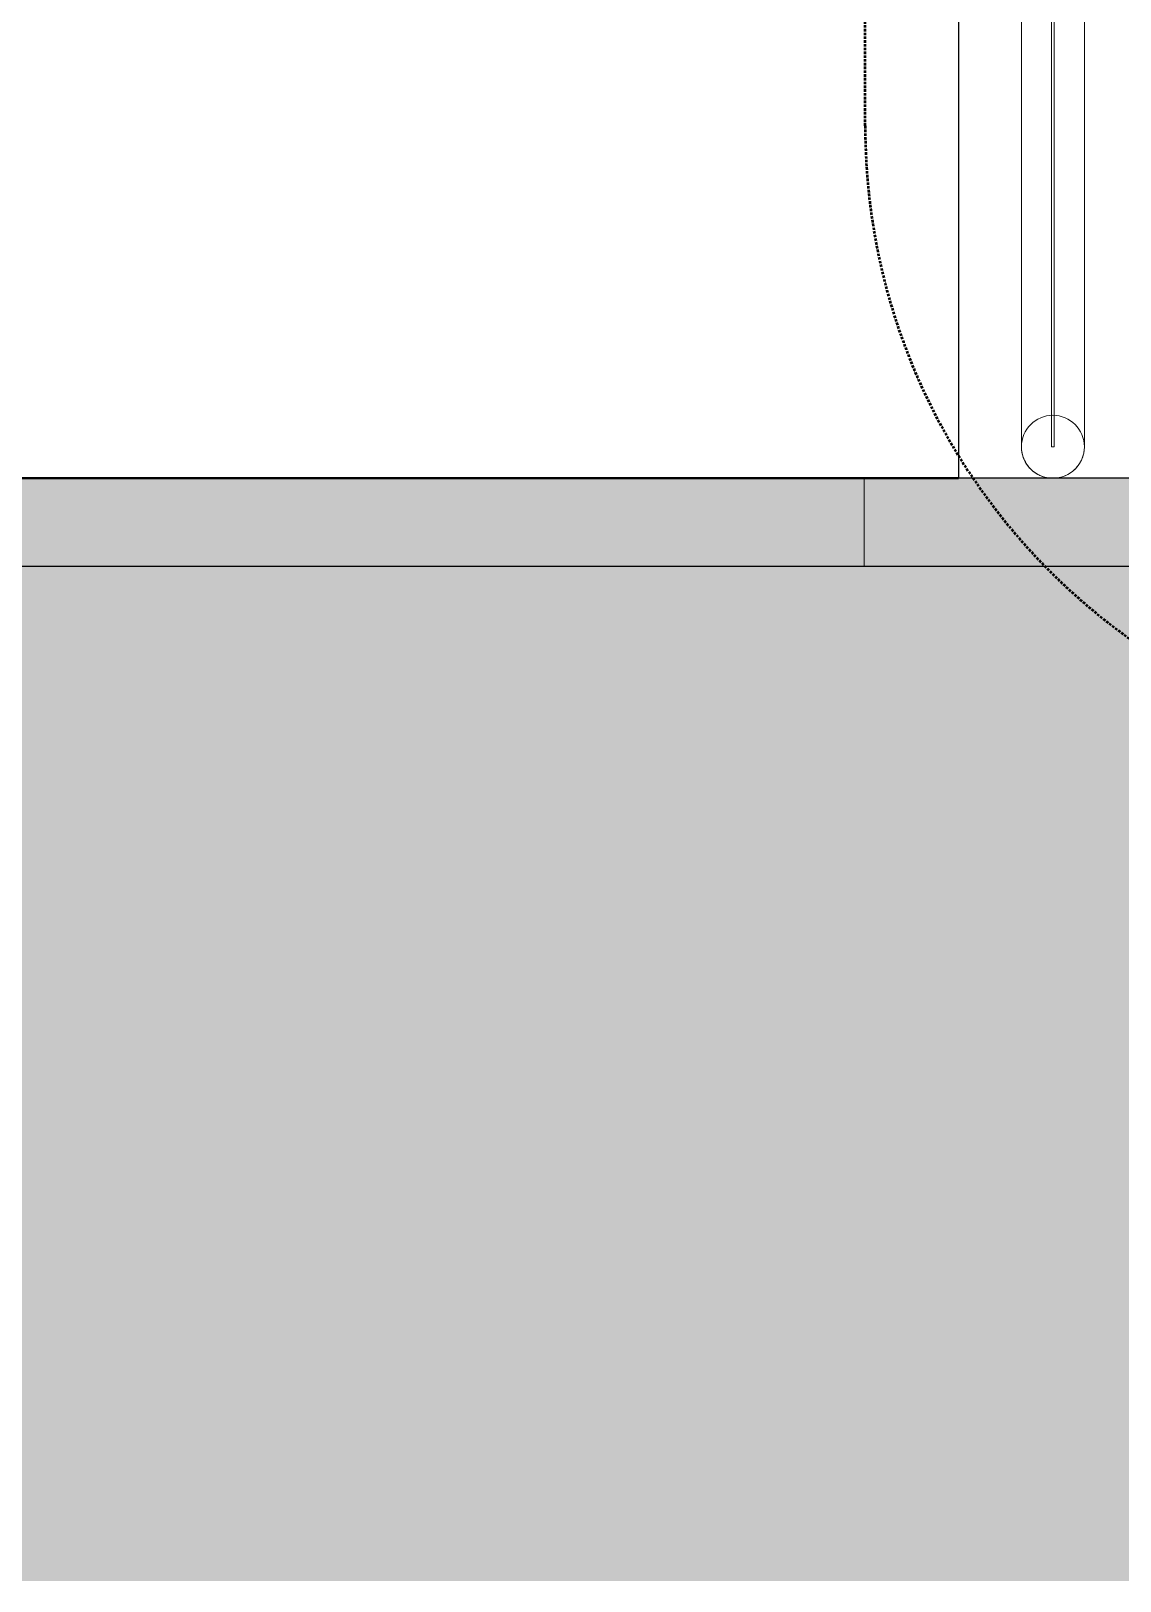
# Model space of a CAD drawing. Header units: millimetres. Extents: x 652554 to 1678317, y -308114 to 170803.
# Drawn here: x 668211 to 669077, y 100344 to 101575 of the extents above; entities that cross this region are included whole.
import ezdxf

# ---------------------------------------------------------------- set-up
doc = ezdxf.new("R2010")
doc.units = ezdxf.units.MM
doc.linetypes.add('Centre', pattern=[31.75, 6.35, -4.7625, 15.875, -4.7625])
doc.linetypes.add('DPA_Hidden 50', pattern=[3, 2, -1])
doc.layers.add('000 - 0_HIDE_OBJ_FRAMING_DEF_SUB_1', color=251, linetype='Continuous')
for name, color, linetype, lineweight in [('A-DETL-GENF', 2, 'Continuous', 35), ('A-DETL-THIN', 1, 'Continuous', 25), ('A-FLOR-E', 2, 'Continuous', 35), ('A-FLOR-FNSH', 2, 'Continuous', 70), ('A-FLOR-LEVL', 3, 'Continuous', 9), ('A-FLOR-PATT', 1, 'Continuous', 70), ('A-GLAZ-CURT', 2, 'Continuous', 9), ('A-GLAZ-CWMG', 2, 'Continuous', 35)]:
    doc.layers.add(name, color=color, linetype=linetype, lineweight=lineweight)

# ---------------------------------------------------------------- blocks, each defined once
blk = doc.blocks.new('DPA_CP_Fence Type D - Fence Post Left w MRTA Logo-V1-2250-01 ENTRANCE 2 ELEVATION 3')
at = {"layer": '000 - 0_HIDE_OBJ_FRAMING_DEF_SUB_1'}
blk.add_line((622892.1, 102895), (622892.1, 101220), dxfattribs=at)
blk = doc.blocks.new('Rectangular Mullion - Mullion_Beam 300x400-15315785-2250-01 ENTRANCE 2 ELEVATION 3')
at = {"layer": 'A-GLAZ-CWMG', "lineweight": 9}
for p, q in [((623117.1, 101220), (622817.1, 101220)), ((622817.1, 101220), (622817.1, 101150)), ((623117.1, 101150), (623117.1, 101220))]:
    blk.add_line(p, q, dxfattribs=at)
blk = doc.blocks.new('Rectangular Mullion - Mullion_Beam 300x400-17966894-2250-01 ENTRANCE 2 ELEVATION 3')
at = {"layer": 'A-GLAZ-CWMG'}
for p, q in [((622817.1, 101220), (622892.1, 101220)), ((623042.1, 101220), (623112.1, 101220))]:
    blk.add_line(p, q, dxfattribs=at)
blk = doc.blocks.new('DPA_CP_Fence Type D - Fence Post Left w MRTA Logo-V103-2250-01 ENTRANCE 2 ELEVATION 3')
at = {"layer": 'A-GLAZ-CURT'}
for p, q in [((622966.1, 103195), (622966.1, 101245)), ((622968.1, 101245), (622968.1, 103195)), ((622942.1, 103095), (622942.1, 101345)), ((622992.1, 101345), (622992.1, 103095)), ((622966.1, 101245), (622968.1, 101245))]:
    blk.add_line(p, q, dxfattribs=at)
at = {"layer": 'A-GLAZ-CURT', "flags": 128}
for points in [[(622942.1, 101245.3), (622942.1, 101245.7), (622942.1, 101246.3), (622942.1, 101247), (622942.1, 101247.9), (622942.1, 101248.9), (622942.1, 101250.1), (622942.1, 101251.4), (622942.1, 101252.9), (622942.1, 101254.5), (622942.1, 101256.3), (622942.1, 101258.2), (622942.1, 101260.3), (622942.1, 101262.5), (622942.1, 101264.8), (622942.1, 101267.2), (622942.1, 101269.8), (622942.1, 101272.5), (622942.1, 101275.3), (622942.1, 101278.3), (622942.1, 101281.3), (622942.1, 101284.4), (622942.1, 101287.6), (622942.1, 101291), (622942.1, 101294.4), (622942.1, 101297.9), (622942.1, 101301.4), (622942.1, 101305.1), (622942.1, 101308.8), (622942.1, 101312.5), (622942.1, 101316.3), (622942.1, 101320.2), (622942.1, 101324.1), (622942.1, 101328), (622942.1, 101332), (622942.1, 101335.9), (622942.1, 101339.9), (622942.1, 101343.9), (622942.1, 101345)], [(622992.1, 101345), (622992.1, 101341), (622992.1, 101337), (622992.1, 101333), (622992.1, 101329.1), (622992.1, 101325.1), (622992.1, 101321.2), (622992.1, 101317.4), (622992.1, 101313.5), (622992.1, 101309.8), (622992.1, 101306.1), (622992.1, 101302.4), (622992.1, 101298.8), (622992.1, 101295.3), (622992.1, 101291.9), (622992.1, 101288.5), (622992.1, 101285.3), (622992.1, 101282.1), (622992.1, 101279.1), (622992.1, 101276.1), (622992.1, 101273.3), (622992.1, 101270.5), (622992.1, 101267.9), (622992.1, 101265.4), (622992.1, 101263.1), (622992.1, 101260.9), (622992.1, 101258.8), (622992.1, 101256.8), (622992.1, 101255), (622992.1, 101253.3), (622992.1, 101251.8), (622992.1, 101250.4), (622992.1, 101249.2), (622992.1, 101248.1), (622992.1, 101247.2), (622992.1, 101246.5), (622992.1, 101245.9), (622992.1, 101245.4)], [(622974.2, 101221), (622973.3, 101220.8), (622972.3, 101220.6), (622971.3, 101220.4), (622970.3, 101220.2), (622969.3, 101220.1), (622968.3, 101220), (622967.3, 101220), (622966.3, 101220), (622965.4, 101220.1), (622964.4, 101220.1), (622963.4, 101220.3), (622962.4, 101220.4), (622961.4, 101220.7), (622960.4, 101220.9), (622959.5, 101221.2), (622958.5, 101221.5), (622957.6, 101221.9), (622956.7, 101222.3), (622955.8, 101222.7), (622954.9, 101223.2), (622954, 101223.7), (622953.2, 101224.2), (622952.4, 101224.8), (622951.6, 101225.4), (622950.8, 101226), (622950.1, 101226.7), (622949.3, 101227.4), (622948.6, 101228.1), (622948, 101228.9), (622947.4, 101229.6), (622946.8, 101230.4), (622946.2, 101231.3), (622945.7, 101232.1), (622945.2, 101233), (622944.7, 101233.9), (622944.3, 101234.8), (622943.9, 101235.7), (622943.5, 101236.6), (622943.2, 101237.6), (622942.9, 101238.5), (622942.7, 101239.5), (622942.5, 101240.5), (622942.3, 101241.5), (622942.2, 101242.5), (622942.1, 101243.5), (622942.1, 101244.5)], [(622992.1, 101245), (622992.1, 101244), (622992, 101243), (622991.9, 101242), (622991.8, 101241), (622991.6, 101240), (622991.4, 101239.1), (622991.1, 101238.1), (622990.8, 101237.1), (622990.5, 101236.2), (622990.1, 101235.3), (622989.7, 101234.4), (622989.3, 101233.5), (622988.8, 101232.6), (622988.3, 101231.7), (622987.7, 101230.9)], [(622987.1, 101230.1), (622986.5, 101229.3), (622985.9, 101228.5), (622985.2, 101227.8), (622984.5, 101227.1), (622983.8, 101226.4), (622983, 101225.7), (622982.2, 101225.1), (622981.4, 101224.5), (622980.6, 101224), (622979.7, 101223.4), (622978.9, 101223), (622978, 101222.5), (622977.1, 101222.1), (622976.1, 101221.7), (622975.2, 101221.4)]]:
    blk.add_lwpolyline(points, dxfattribs=at)
at = {"layer": 'A-GLAZ-CURT'}
for start, end in [(0, 180), (180, 0)]:
    blk.add_arc((622967.1, 101245), 25, start, end, dxfattribs=at)
blk = doc.blocks.new('DPA_AN_Callout - DPA_AN_Callout-15552947-2250-01 ENTRANCE 2 ELEVATION 3')
at = {"layer": 'A-DETL-GENF', "linetype": 'DPA_Hidden 50', "lineweight": 50}
blk.add_line((622817.9, 101500), (622817.9, 103100), dxfattribs=at)
blk.add_arc((623317.9, 101500), 500, 180, 270, dxfattribs=at)

msp = doc.modelspace()

# ---------------------------------------------------------------- hatches: boundary and pattern name
at = {"layer": 'A-DETL-GENF', "lineweight": 9}
h = msp.add_hatch(dxfattribs=at)
h.set_pattern_fill('FP_7', color=9, style=0, pattern_type=2)
h.set_pattern_definition([(45, (676567.2, 5e-05), (0, 449.0128), [317.5, -317.5]), (45, (676483, 84.2), (0, 449.0128), [317.5, -317.5]), (45, (676398.82, 168.38), (0, 449.0128), [317.5, -317.5]), (135, (676398.82, 224.5), (-449.0128, 3e-14), [317.5, -317.5]), (135, (676483, 308.7), (-449.0128, 3e-14), [317.5, -317.5]), (135, (676567.2, 392.9), (-449.0128, 3e-14), [317.5, -317.5])])
h.paths.add_polyline_path([(686298.9314, 100343.9086), (695674.0481, 100343.9086), (695674.0481, 101150), (658173.5814, 101150), (658173.5814, 100343.9086), (685127.0418, 100343.9086)])
at = {"layer": 'A-FLOR-PATT', "lineweight": 9}
h = msp.add_hatch(dxfattribs=at)
h.set_pattern_fill('FP_2', color=256, angle=-40, style=0, pattern_type=2)
h.set_pattern_definition([(230, (826503.44, 101220), (-728.7365, 63.7558), [76.2, -838.2]), (175, (826503.44, 101220), (140.9716, -764.2276), [60.96, -670.56]), (280.451, (826442.7, 101225.3), (-587.77, -700.4668), [64.76, -712.36]), (226.184, (826503.4, 101016.8), (-1084.316, 168.171), [114.3, -1257.3]), (276.636, (826413.1, 101030.8), (-949.61, -989.71), [97.14, -1068.54]), (171.184, (826503.4, 101016.8), (-949.6206, -989.701), [91.44, -1005.84]), (201, (826401.84, 101067.6), (-606.4579, 409.0606), [76.2, -838.2]), (146, (826401.84, 101067.6), (-247.2083, -736.753), [60.96, -670.56]), (251.451, (826351.3, 101101.7), (-853.6683, -327.6855), [64.76, -712.36]), (217.5, (826503.44, 101220), (-12.3547, -338.2201), [33.528, -628.904, 33.528, -1320.292]), (217.5, (826503.44, 101220), (-12.3547, -338.2201), [-695.96, -647.192, 33.528, -639.572]), (187.5, (826503.44, 101220), (-267.2789, -400.7221), [33.528, -354.584, 33.528, -870.204]), (187.5, (826503.44, 101220), (-267.2789, -400.7221), [-421.64, -613.664, 33.528, -223.012]), (147.5, (826730, 101220), (-542.36333, 22.91534), [33.528, -220.472, 33.528, -1810.512]), (147.5, (826730, 101220), (-542.36333, 22.91534), [-287.528, -758.952, 33.528, -1018.032]), (137.5, (826831.6, 101220), (-592.517, -101.7071), [33.528, -296.672, 33.528, -1239.52]), (137.5, (826831.6, 101220), (-592.517, -101.7071), [-363.728, -492.76, 33.528, -713.232])])
h.paths.add_polyline_path([(672602.4719, 101150), (677587.1749, 101150), (677587.1749, 101220), (658173.5814, 101220), (658173.5814, 101150), (672529.2288, 101150)])

# ---------------------------------------------------------------- linework, layer by layer
at = {"layer": 'A-DETL-THIN'}
msp.add_line((695674.0481, 101150), (658173.5814, 101150), dxfattribs=at)
at = {"layer": 'A-FLOR-E'}
for p, q in [((666493.2181, 101220), (668948.5232, 101220)), ((668948.5212, 101220), (666503.6979, 101220))]:
    msp.add_line(p, q, dxfattribs=at)
at = {"layer": 'A-FLOR-FNSH', "color": 7, "lineweight": 25}
msp.add_line((677587.1749, 101220), (658173.5814, 101220), dxfattribs=at)
at = {"layer": 'A-FLOR-LEVL', "linetype": 'Centre'}
for p, q in [((658171, 101220), (699473.7038, 101220)), ((658171, 101150), (698203.7038, 101150))]:
    msp.add_line(p, q, dxfattribs=at)

# ---------------------------------------------------------------- block references
at = {"layer": 'A-DETL-GENF'}
msp.add_blockref('DPA_AN_Callout - DPA_AN_Callout-15552947-2250-01 ENTRANCE 2 ELEVATION 3', (46056.406, 0), dxfattribs=at)
at = {"layer": 'A-GLAZ-CURT'}
for name in ['DPA_CP_Fence Type D - Fence Post Left w MRTA Logo-V1-2250-01 ENTRANCE 2 ELEVATION 3', 'DPA_CP_Fence Type D - Fence Post Left w MRTA Logo-V103-2250-01 ENTRANCE 2 ELEVATION 3']:
    msp.add_blockref(name, (46056.406, 0), dxfattribs=at)
at = {"layer": 'A-GLAZ-CWMG'}
for name in ['Rectangular Mullion - Mullion_Beam 300x400-15315785-2250-01 ENTRANCE 2 ELEVATION 3', 'Rectangular Mullion - Mullion_Beam 300x400-17966894-2250-01 ENTRANCE 2 ELEVATION 3']:
    msp.add_blockref(name, (46056.406, 0), dxfattribs=at)

doc.saveas('drawing.dxf')
